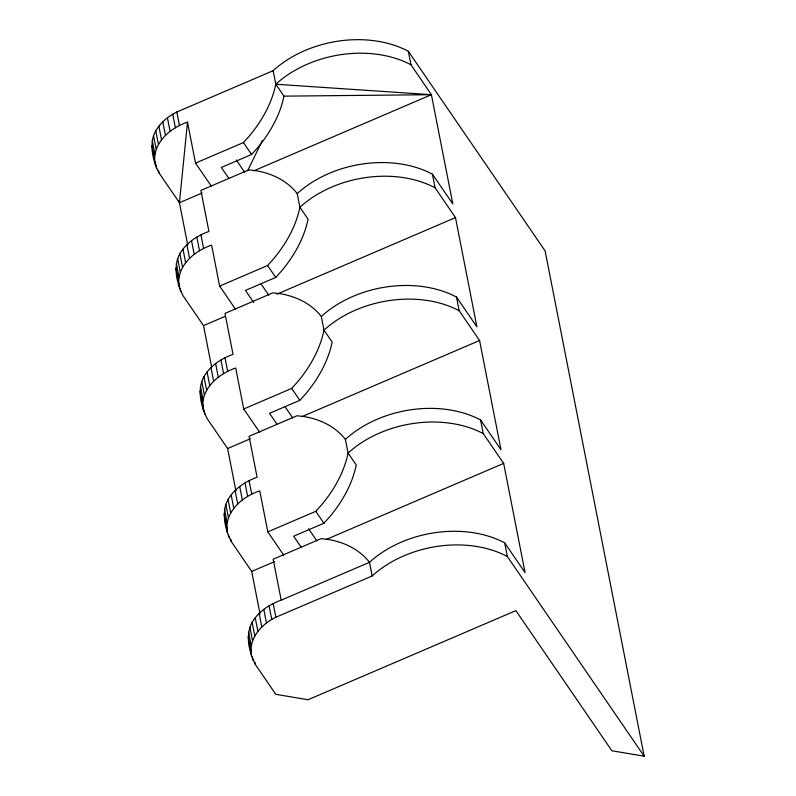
<?xml version="1.0" encoding="UTF-8"?>
<svg xmlns="http://www.w3.org/2000/svg" width="796" height="796" viewBox="0 0 796 796"><rect width="100%" height="100%" fill="white"/><g stroke="black" fill="none" stroke-linecap="round" stroke-linejoin="round"><path stroke-width="1.19" d="M202.164 192.97L179.438 202.721L159.041 172.951C153.3 161.837 149.927 147.996 153.519 135.718C157.638 125.032 166.712 116.982 176.802 112.017L273.137 70.705A96.704 68.227 -11.1 0 1 408.328 51.272L545.131 250.939L644.163 756.2L611.895 750.777L515.878 610.641L308.062 699.744L275.784 694.321L255.397 664.551C249.088 651.954 244.959 635.516 252.133 622.412C258.471 611.547 269.536 604.283 281.197 600.164L369.493 562.314A96.704 68.227 -11.1 0 1 504.684 542.872L525.081 572.642L503.669 463.391L483.272 433.621L480.595 419.97A96.704 68.227 -11.1 0 0 345.404 439.412A116.604 79.053 -34.4 0 0 304.281 416.606L297.027 415.741L249.078 436.298L257.108 477.262C243.865 481.928 231.049 490.853 225.815 504.356C222.233 516.594 225.527 530.405 231.268 541.479L251.695 571.419L260.023 613.905M155.111 163.976C151.419 143.817 170.115 127.867 187.498 122.146L195.527 163.11L211.438 186.324M211.607 366.886L203.527 325.624L183.13 295.853C176.821 283.247 172.692 266.809 179.866 253.715C186.204 242.84 197.269 235.586 208.93 231.467L200.881 190.423L248.83 169.866L256.123 170.742A116.534 79.003 -34.4 0 1 297.226 193.607A96.704 68.227 -11.1 0 1 432.417 174.165L452.815 203.935L431.402 94.694L410.975 64.794L408.328 51.272M179.2 286.878C175.508 266.69 194.224 250.879 211.607 245.118L219.636 286.082L235.536 309.296M235.934 491.003L227.616 448.526L207.219 418.746C200.91 406.149 196.781 389.712 203.955 376.617C210.293 365.742 221.358 358.489 233.019 354.369L224.989 313.395L272.938 292.838L280.192 293.704A116.604 79.053 -34.4 0 1 321.315 316.51A96.704 68.227 -11.1 0 1 456.506 297.067L476.904 326.838L455.491 217.597L435.094 187.826L432.417 174.165M203.288 409.781C199.597 389.592 218.303 373.782 235.696 368.021L243.725 408.985L259.625 432.198M227.348 532.514C223.686 512.415 242.273 496.356 259.785 490.923L267.814 531.887L283.714 555.101M251.466 655.586C248.133 638.77 261.635 623.965 275.874 617.248L372.17 575.966A96.704 68.227 -11.1 0 1 507.36 556.523L644.163 756.2M179.438 202.721L187.498 122.146M247.596 170.841L262.252 140.743M195.527 163.11L243.427 142.574L249.297 136.056A116.723 79.132 -34.4 0 0 275.794 84.237L273.137 70.705M228.989 178.602L221.348 167.449L251.586 154.484L257.456 147.966A116.723 79.132 -34.4 0 0 283.953 96.147L275.794 84.237A96.704 68.227 -11.1 0 1 410.975 64.794M219.636 286.082L267.585 265.526L273.406 259.058A116.604 79.053 -34.4 0 0 299.903 207.258L297.226 193.607M253.785 302.589L245.457 290.421L275.744 277.436L281.565 270.968A116.604 79.053 -34.4 0 0 308.062 219.169L299.903 207.258A96.704 68.227 -11.1 0 1 435.094 187.826M243.725 408.985L291.674 388.428L297.495 381.961A116.604 79.053 -34.4 0 0 323.992 330.161L321.315 316.51M277.177 424.477L269.546 413.323L299.833 400.338L305.654 393.871A116.604 79.053 -34.4 0 0 332.151 342.071L323.992 330.161A96.704 68.227 -11.1 0 1 459.183 310.729L479.58 340.499L500.992 449.74L480.595 419.97M267.814 531.887L315.763 511.33L321.584 504.863A116.604 79.053 -34.4 0 0 348.081 453.063L345.404 439.412M301.266 547.369L293.634 536.225L323.922 523.241L329.743 516.773A116.604 79.053 -34.4 0 0 356.24 464.973L348.081 453.063A96.704 68.227 -11.1 0 1 483.272 433.621M253.934 170.772L431.402 94.694L275.794 84.237M203.527 325.624L225.119 316.36M276.889 294.162L455.491 217.597M227.616 448.526L250.342 438.775M302.112 416.577L479.58 340.499M251.695 571.419L274.431 561.678M326.201 539.479L503.669 463.391M283.953 96.147L431.402 94.694M243.427 142.574L251.586 154.484M236.243 159.976L244.581 172.155M267.585 265.526L275.744 277.436M261.028 283.913L268.67 295.057M291.674 388.428L299.833 400.338M285.117 406.816L292.759 417.96M315.763 511.33L323.922 523.241M308.52 528.703L316.848 540.862M152.404 150.404L153.917 155.031M176.523 273.227L178.035 277.854M200.612 396.129L201.746 399.592M224.701 519.032L225.835 522.494M248.79 641.924L250.292 646.551M176.802 112.017L179.498 125.589M172.702 114.186L175.399 127.758M167.409 117.778L170.105 131.36M162.762 121.818L165.459 135.39M158.852 126.206L161.548 139.788M155.747 130.872L158.444 144.444M153.519 135.718L156.215 149.29M158.583 170.682L159.041 172.951M152.205 140.653L154.902 154.225M155.27 161.817L156.623 168.603M151.837 145.578L154.533 159.15M456.506 297.067L459.183 310.729M504.684 542.872L507.36 556.523M372.17 575.966L369.493 562.314A116.604 79.053 -34.4 0 0 328.37 539.499L321.116 538.643L273.167 559.2L281.197 600.164M200.93 234.9L203.607 248.551M225.009 357.792L227.696 371.453M249.098 480.694L251.745 494.177M273.187 603.597L275.874 617.248M196.821 237.059L199.498 250.72M220.91 359.961L223.586 373.613M244.999 482.864L247.646 496.346M269.088 605.766L271.764 619.417M191.528 240.651L194.204 254.302M215.616 363.553L218.293 377.204M239.705 486.455L242.352 499.938M263.794 609.348L266.471 623.009M178.991 200.443L187.756 245.208M186.881 244.671L189.557 258.332M210.97 367.573L213.646 381.224M235.059 490.475L237.706 503.958M259.148 613.378L261.824 627.029M182.971 249.058L185.647 262.71M207.059 371.961L209.736 385.612M231.148 494.853L233.785 508.345M255.227 617.756L257.914 631.407M179.866 253.715L182.543 267.366M203.955 376.617L206.632 390.269M228.044 499.51L230.691 513.002M252.133 622.412L254.81 636.064M177.637 258.551L180.314 272.212M201.726 381.453L204.403 395.105M225.815 504.356L228.462 517.838M249.904 627.258L252.581 640.909M230.83 539.23L231.268 541.479M254.949 662.272L255.397 664.551M176.324 263.486L179.001 277.137M200.413 386.378L203.089 400.04M224.502 509.281L227.139 522.763M248.591 632.183L251.267 645.835M179.15 283.545L179.597 285.814M180.035 288.092L180.712 291.505M203.01 405.303L203.458 407.582M203.905 409.86L204.801 414.408M226.87 527.022L227.308 529.27M228.412 534.892L228.85 537.141M250.74 648.83L251.188 651.108M252.302 656.799L252.979 660.212M175.946 268.401L178.622 282.063M200.035 391.304L202.711 404.965M224.124 514.206L226.77 527.688M248.213 637.108L250.889 650.76"/></g></svg>
